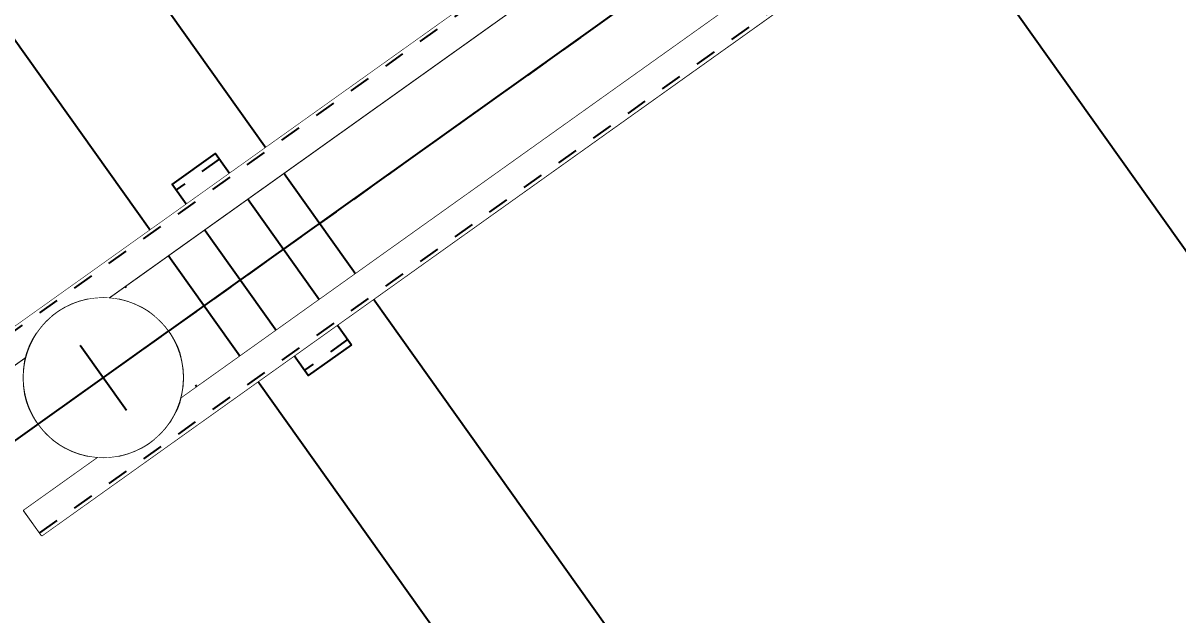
# Model space of a CAD drawing. Header units: feet. Extents: x 2321988 to 2329858, y 6722724 to 6730499.
# Drawn here: x 2326062.27 to 2326067.7, y 6726872.28 to 6726875.06 of the extents above; entities that cross this region are included whole.
import ezdxf

# ---------------------------------------------------------------- set-up
doc = ezdxf.new("R2010")
doc.units = ezdxf.units.FT
doc.header["$MEASUREMENT"] = 0
doc.header["$PDSIZE"] = 5
for name, pattern in [('Midpoint Site Plan$0$CENTER', [2, 1.25, -0.25, 0.25, -0.25]), ('Midpoint Site Plan$0$DASHED2', [0.375, 0.25, -0.125]), ('Midpoint Site Plan$0$HIDDEN', [0.375, 0.25, -0.125])]:
    doc.linetypes.add(name, pattern=pattern)
for name, color, linetype in [('BESS Dimensions', 3, 'Continuous'), ('C-BESS-EQUIPMENT', 255, 'Continuous'), ('Midpoint Site Plan$0$C-STEL', 4, 'Continuous')]:
    doc.layers.add(name, color=color, linetype=linetype)
doc.styles.add('TG_DIMS', font='arial.ttf')
doc.dimstyles.new('TG-PROPOSED-ANNO', dxfattribs={"dimtxt": 0.1, "dimasz": 0.1, "dimexe": 0.05, "dimexo": 0.05, "dimgap": 0.02, "dimtad": 0, "dimtih": 1, "dimtoh": 1, "dimdsep": 46, "dimtxsty": 'TG_DIMS', "dimcen": 0, "dimclrd": 256, "dimclre": 256, "dimclrt": 256, "dimaunit": 1, "dimadec": 6, "dimazin": 2, "dimtfac": 1, "dimtofl": 0, "dimtmove": 1, "dimatfit": 3, "dimfxl": 1, "dimtolj": 1, "dimtzin": 0, "dimarcsym": 0})

# ---------------------------------------------------------------- blocks, each defined once
blk = doc.blocks.new('Midpoint Site Plan$0$EQ020 PV')
at = {"linetype": 'Midpoint Site Plan$0$DASHED2'}
for p, q in [((-6.25, 1.5), (-6.25, -1.5)), ((6.25, 1.5), (6.25, -1.5))]:
    blk.add_line(p, q, dxfattribs=at)
blk.add_lwpolyline([(6.625, 1.5), (6.625, -1.5), (-6.625, -1.5), (-6.625, 1.5)], close=True)
for centre in [(-4.125, 0), (4.125, 0)]:
    blk.add_circle(centre, 0.375)
blk = doc.blocks.new('Midpoint Site Plan$0$A$C1794e99b')
for points in [[(-81, 27.5), (81, 27.5), (81, 19.5), (-81, 19.5)], [(-81, -19.5), (81, -19.5), (81, -27.5), (-81, -27.5)]]:
    blk.add_lwpolyline(points, close=True)
at = {"xscale": -1, "rotation": 180}
blk.add_blockref('Midpoint Site Plan$0$EQ020 PV', (0, 23.5), dxfattribs=at)
blk = doc.blocks.new('Midpoint Site Plan$0$md6')
at = {"layer": 'Midpoint Site Plan$0$C-STEL', "linetype": 'Midpoint Site Plan$0$CENTER'}
blk.add_line((0, -0.75), (0, 0.75), dxfattribs=at)
at = {"layer": 'Midpoint Site Plan$0$C-STEL'}
blk.add_line((-0.75, 0), (0.75, 0), dxfattribs=at)
at = {"layer": 'Midpoint Site Plan$0$C-STEL', "const_width": 0.5}
blk.add_lwpolyline([(-0.25, 0, 1), (0.25, 0, 1)], format="xyb", close=True, dxfattribs=at)
blk = doc.blocks.new('Midpoint Site Plan$0$38KV SWITCH')
for points in [[(-5.25, 42.5), (-5.25, -42.5), (-3.5, -42.5), (-3.5, 42.5)], [(3.5, 42.5), (3.5, -42.5), (5.25, -42.5), (5.25, 42.5)]]:
    blk.add_lwpolyline(points, close=True)
at = {"layer": 'Midpoint Site Plan$0$C-STEL', "xscale": -1, "rotation": 180}
for p in [(-4.125, 30.5), (4.125, 30.5)]:
    blk.add_blockref('Midpoint Site Plan$0$md6', p, dxfattribs=at)
for points in [[(-65.25, 42.5), (-65.25, -42.5), (-63.5, -42.5), (-63.5, 42.5)], [(-56.5, 42.5), (-56.5, -42.5), (-54.75, -42.5), (-54.75, 42.5)]]:
    blk.add_wipeout(points)
for points in [[(-5.25, 42.5), (-5.25, -42.5), (-3.5, -42.5), (-3.5, 42.5)], [(3.5, 42.5), (3.5, -42.5), (5.25, -42.5), (5.25, 42.5)]]:
    blk.add_wipeout(points)
at = {"linetype": 'Midpoint Site Plan$0$HIDDEN'}
for p, q in [((-5.063, 42.5), (-5.063, -42.5)), ((5.062, 42.5), (5.062, -42.5))]:
    blk.add_line(p, q, dxfattribs=at)
blk.add_circle((0, 34.5), 4.5)
blk.add_wipeout([(4.491, 34.783), (4.465, 35.064), (4.42, 35.343), (4.359, 35.619), (4.28, 35.891), (4.184, 36.157), (4.072, 36.416), (3.943, 36.668), (3.799, 36.911), (3.641, 37.145), (3.467, 37.368), (3.28, 37.58), (3.08, 37.78), (2.868, 37.967), (2.645, 38.141), (2.411, 38.299), (2.168, 38.443), (1.916, 38.572), (1.657, 38.684), (1.391, 38.78), (1.119, 38.859), (0.843, 38.92), (0.564, 38.965), (0.283, 38.991), (0, 39), (-0.283, 38.991), (-0.564, 38.965), (-0.843, 38.92), (-1.119, 38.859), (-1.391, 38.78), (-1.657, 38.684), (-1.916, 38.572), (-2.168, 38.443), (-2.411, 38.299), (-2.645, 38.141), (-2.868, 37.967), (-3.08, 37.78), (-3.28, 37.58), (-3.467, 37.368), (-3.641, 37.145), (-3.799, 36.911), (-3.943, 36.668), (-4.072, 36.416), (-4.184, 36.157), (-4.28, 35.891), (-4.359, 35.619), (-4.42, 35.343), (-4.465, 35.064), (-4.491, 34.783), (-4.5, 34.5), (-4.491, 34.217), (-4.465, 33.936), (-4.42, 33.657), (-4.359, 33.381), (-4.28, 33.109), (-4.184, 32.843), (-4.072, 32.584), (-3.943, 32.332), (-3.799, 32.089), (-3.641, 31.855), (-3.467, 31.632), (-3.28, 31.42), (-3.08, 31.22), (-2.868, 31.033), (-2.645, 30.859), (-2.411, 30.701), (-2.168, 30.557), (-1.916, 30.428), (-1.657, 30.316), (-1.391, 30.22), (-1.119, 30.141), (-0.843, 30.08), (-0.564, 30.035), (-0.283, 30.009), (0, 30), (0.283, 30.009), (0.564, 30.035), (0.843, 30.08), (1.119, 30.141), (1.391, 30.22), (1.657, 30.316), (1.916, 30.428), (2.168, 30.557), (2.411, 30.701), (2.645, 30.859), (2.868, 31.033), (3.08, 31.22), (3.28, 31.42), (3.467, 31.632), (3.641, 31.855), (3.799, 32.089), (3.943, 32.332), (4.072, 32.584), (4.184, 32.843), (4.28, 33.109), (4.359, 33.381), (4.42, 33.657), (4.465, 33.936), (4.491, 34.217), (4.5, 34.5)])
for p, q in [((0, 36.75), (0, 32.25)), ((2.25, 34.5), (-2.25, 34.5))]:
    blk.add_line(p, q)
at = {"linetype": 'Midpoint Site Plan$0$CENTER'}
blk.add_line((0, -10.75), (0, 32.25), dxfattribs=at)
blk = doc.blocks.new('*D110')
at = {"layer": 'BESS Dimensions', "lineweight": -2, "transparency": 16777216}
for p, q in [((2325959.3419, 6726878.5788), (2325907.9067, 6726841.9324)), ((2325917.7814, 6726836.6894), (2325957.7158, 6726780.6393)), ((2326007.7221, 6726710.4528), (2325967.7877, 6726766.5029)), ((2326060.8878, 6726736.0536), (2326009.4525, 6726699.4072))]:
    blk.add_line(p, q, dxfattribs=at)
at = {"layer": 'BESS Dimensions', "transparency": 16777216}
for points in [[(2325919.1388, 6726837.6565), (2325916.424, 6726835.7223), (2325911.9788, 6726844.8337)], [(2326009.0794, 6726711.4199), (2326006.3647, 6726709.4857), (2326013.5247, 6726702.3085)]]:
    blk.add_solid(points, dxfattribs=at)
at = {"layer": 'Defpoints', "color": 0, "transparency": 16777216}
for p in [(2325963.414, 6726881.4801), (2326064.9599, 6726738.9549), (2326013.5247, 6726702.3085)]:
    blk.add_point(p, dxfattribs=at)
at = {"layer": 'BESS Dimensions', "transparency": 16777216, "insert": (2325962.7517, 6726773.5711), "char_height": 10, "attachment_point": 5, "style": 'TG_DIMS'}
blk.add_mtext("\\A1;175'", dxfattribs=at)

msp = doc.modelspace()

# ---------------------------------------------------------------- block references
at = {"layer": 'C-BESS-EQUIPMENT', "xscale": -0.08333333333333331, "yscale": 0.08333333333333331, "zscale": 0.08333333333333331, "rotation": 125.4689808292027}
msp.add_blockref('Midpoint Site Plan$0$A$C1794e99b', (2326064.9847, 6726875.0631), dxfattribs=at)

# ---------------------------------------------------------------- next in the draw order: block references
at = {"layer": 'C-BESS-EQUIPMENT', "xscale": 0.08333333333333331, "yscale": 0.08333333333333331, "zscale": 0.08333333333333331, "rotation": 125.4689808292027}
msp.add_blockref('Midpoint Site Plan$0$38KV SWITCH', (2326064.9847, 6726875.0631), dxfattribs=at)

# ---------------------------------------------------------------- next in the draw order: wipeouts: each hides what was drawn before it
msp.add_wipeout([(2326044.1544, 6726887.5417), (2326077.858, 6726840.2369), (2326077.4083, 6726839.9165), (2326043.7047, 6726887.2214)]).dxf.layer = 'C-BESS-EQUIPMENT'

# ---------------------------------------------------------------- next in the draw order: wipeouts: each hides what was drawn before it
msp.add_wipeout([(2326040.0822, 6726884.6404), (2326073.7858, 6726837.3356), (2326073.3362, 6726837.0152), (2326039.6325, 6726884.3201)]).dxf.layer = 'C-BESS-EQUIPMENT'

# ---------------------------------------------------------------- next in the draw order: wipeouts: each hides what was drawn before it
msp.add_wipeout([(2326036.0101, 6726881.739), (2326069.7137, 6726834.4343), (2326069.264, 6726834.1139), (2326035.5604, 6726881.4188)]).dxf.layer = 'C-BESS-EQUIPMENT'

# ---------------------------------------------------------------- next in the draw order: linework, layer by layer
at = {"layer": 'C-BESS-EQUIPMENT'}
msp.add_lwpolyline([(2325996.5737, 6726826.3218), (2326168.0101, 6726948.4662)], dxfattribs=at)

# ---------------------------------------------------------------- next in the draw order: dimensions: what is measured, and where the dimension line sits
at = {"layer": 'BESS Dimensions'}
dim = msp.add_aligned_dim(p1=(2325963.414, 6726881.4801), p2=(2326064.9599, 6726738.9549), distance=-63.1549, dimstyle='TG-PROPOSED-ANNO', override={"dimscale": 50, "dimpost": "'"}, dxfattribs=at)
dim.commit()
dim.dimension.update_dxf_attribs({"geometry": '*D110', "text_midpoint": (2325962.7517, 6726773.5711)})

doc.saveas('drawing.dxf')
